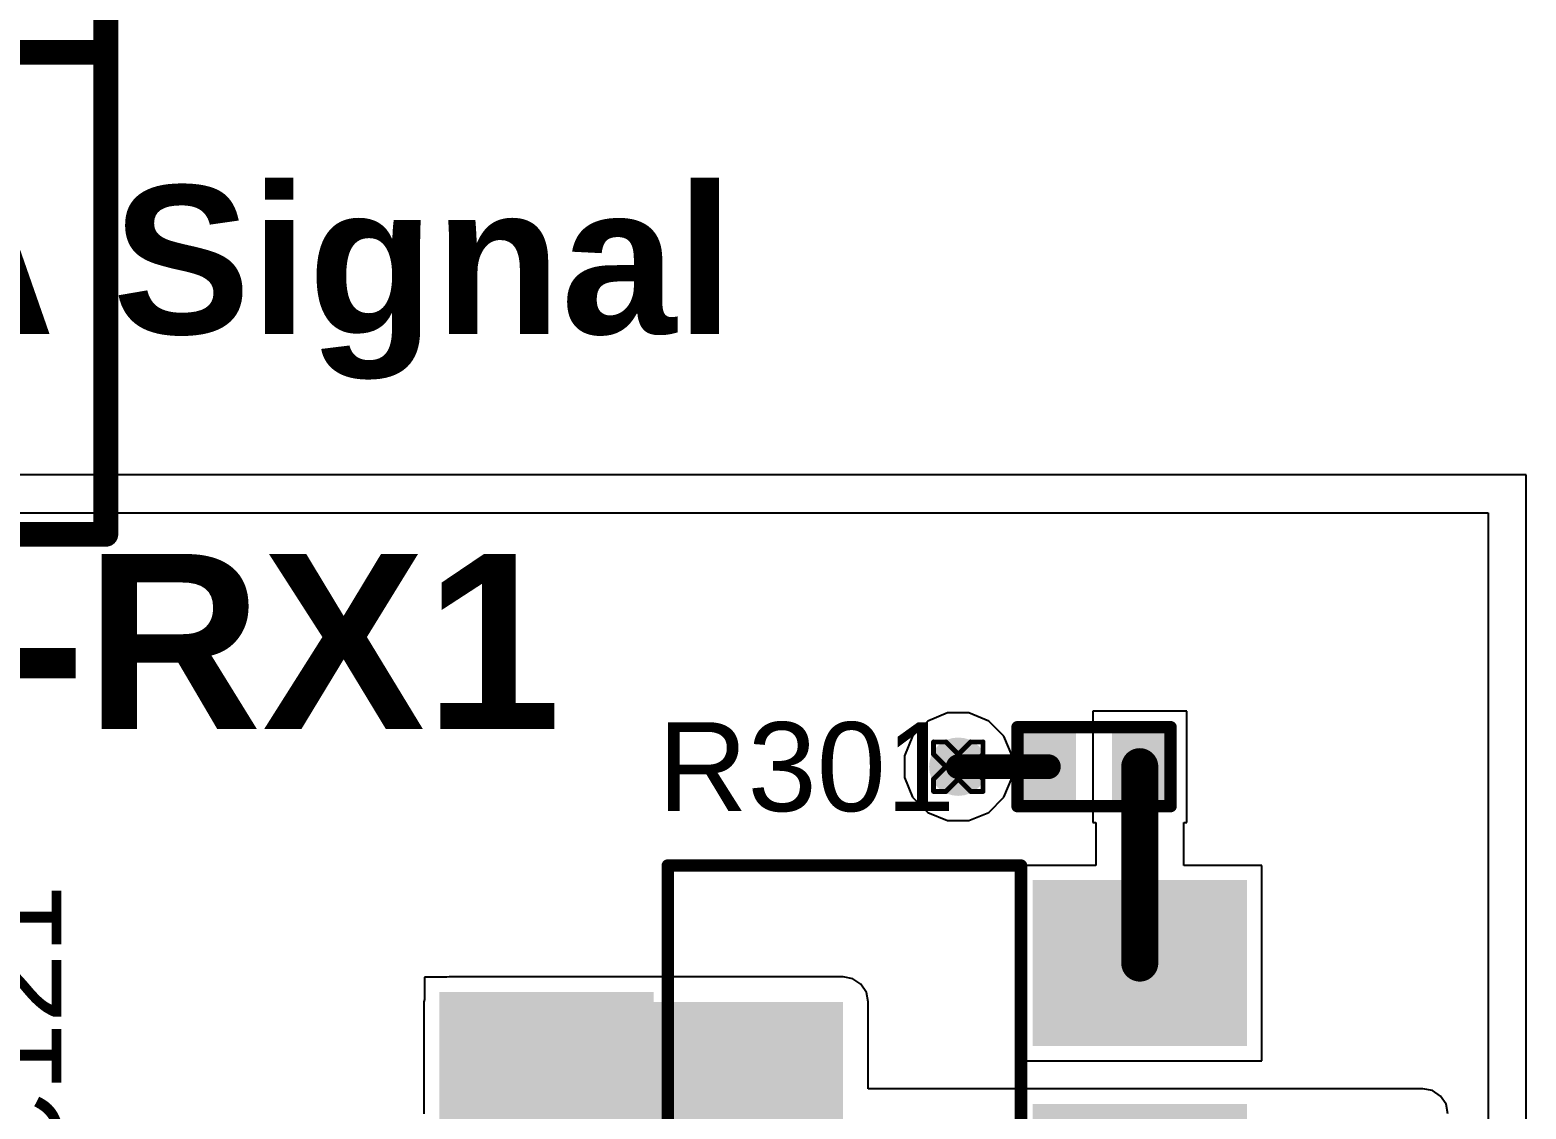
# Model space of a CAD drawing. Header units: inches. Extents: x -11 to 5379, y 0 to 5429.
# Drawn here: x 291.34 to 306.73, y 31.94 to 43.03 of the extents above; entities that cross this region are included whole.
import ezdxf

# ---------------------------------------------------------------- set-up
doc = ezdxf.new("R2010")
doc.units = ezdxf.units.IN
for name, color, linetype in [('Bottom Layer', 5, 'Continuous'), ('Drill Drawing', 1, 'Continuous'), ('GND', 16, 'Continuous'), ('PWR', 76, 'Continuous'), ('Top Layer', 1, 'Continuous'), ('Top Overlay', 2, 'Continuous'), ('Top Paste', 8, 'Continuous'), ('Top Solder', 216, 'Continuous'), ('Via Holes', 16, 'Continuous')]:
    doc.layers.add(name, color=color, linetype=linetype)
doc.styles.add('Arial', font='', dxfattribs={"height": 0.2})
doc.styles.add('Arial_Bold', font='', dxfattribs={"height": 0.2})
doc.styles.get('Arial').set_extended_font_data('Arial')
doc.styles.get('Arial_Bold').set_extended_font_data('Arial', bold=True)

# ---------------------------------------------------------------- blocks, each defined once
blk = doc.blocks.new('R___0402_110')
at = {"layer": 'Top Layer'}
for points in [[(-0.699, -0.318), (-0.699, 0.318), (-0.241, 0.318), (-0.241, -0.318)], [(0.241, -0.318), (0.241, 0.318), (0.699, 0.318), (0.699, -0.318)]]:
    blk.add_hatch(color=1, dxfattribs=at).paths.add_polyline_path(points)
at = {"layer": 'Top Paste'}
for points in [[(-0.699, -0.318), (-0.699, 0.318), (-0.241, 0.318), (-0.241, -0.318)], [(0.241, -0.318), (0.241, 0.318), (0.699, 0.318), (0.699, -0.318)]]:
    blk.add_hatch(color=8, dxfattribs=at).paths.add_polyline_path(points)
at = {"layer": 'Top Solder'}
for points in [[(-0.754, -0.373), (-0.754, 0.373), (-0.186, 0.373), (-0.186, -0.373)], [(0.186, -0.373), (0.186, 0.373), (0.754, 0.373), (0.754, -0.373)]]:
    blk.add_hatch(color=216, dxfattribs=at).paths.add_polyline_path(points)
at = {"layer": 'Top Overlay'}
for points in [[(-0.787, -0.406, 0.127, 0.127, 0), (-0.787, 0.406, 0.127, 0.127, 0)], [(-0.787, 0.406, 0.127, 0.127, 0), (0.787, 0.406, 0.127, 0.127, 0)], [(0.787, -0.406, 0.127, 0.127, 0), (0.787, 0.406, 0.127, 0.127, 0)], [(-0.787, -0.406, 0.127, 0.127, 0), (0.787, -0.406, 0.127, 0.127, 0)], [(-0.813, -0.432, 0.00323, 0.00323, 0), (0.813, -0.432, 0.00323, 0.00323, 0)]]:
    blk.add_lwpolyline(points, format="xyseb", dxfattribs=at)
for points in [[(-0.819, 0.406, 0.0635, 0.0635, 1), (-0.756, 0.406, 0.0635, 0.0635, 1)], [(-0.819, 0.406, 0.0635, 0.0635, 1), (-0.756, 0.406, 0.0635, 0.0635, 1)], [(0.756, 0.406, 0.0635, 0.0635, 1), (0.819, 0.406, 0.0635, 0.0635, 1)], [(0.756, 0.406, 0.0635, 0.0635, 1), (0.819, 0.406, 0.0635, 0.0635, 1)], [(-0.819, -0.406, 0.0635, 0.0635, 1), (-0.756, -0.406, 0.0635, 0.0635, 1)], [(-0.819, -0.406, 0.0635, 0.0635, 1), (-0.756, -0.406, 0.0635, 0.0635, 1)], [(-0.814, -0.432, 0.00161, 0.00161, 1), (-0.812, -0.432, 0.00161, 0.00161, 1)], [(0.756, -0.406, 0.0635, 0.0635, 1), (0.819, -0.406, 0.0635, 0.0635, 1)], [(0.756, -0.406, 0.0635, 0.0635, 1), (0.819, -0.406, 0.0635, 0.0635, 1)], [(0.812, -0.432, 0.00161, 0.00161, 1), (0.814, -0.432, 0.00161, 0.00161, 1)]]:
    blk.add_lwpolyline(points, format="xyseb", close=True, dxfattribs=at)
blk = doc.blocks.new('PZT3904T1G_114')
at = {"layer": 'Top Layer'}
for points in [[(-1.9, 4.05), (1.9, 4.05), (1.9, 2.05), (-1.9, 2.05)], [(-3.05, -2.05), (-1.55, -2.05), (-1.55, -4.05), (-3.05, -4.05)], [(-0.75, -2.05), (0.75, -2.05), (0.75, -4.05), (-0.75, -4.05)], [(1.55, -2.05), (3.05, -2.05), (3.05, -4.05), (1.55, -4.05)]]:
    blk.add_hatch(color=1, dxfattribs=at).paths.add_polyline_path(points)
at = {"layer": 'Top Paste'}
for points in [[(-1.9, 4.05), (1.9, 4.05), (1.9, 2.05), (-1.9, 2.05)], [(-3.05, -2.05), (-1.55, -2.05), (-1.55, -4.05), (-3.05, -4.05)], [(-0.75, -2.05), (0.75, -2.05), (0.75, -4.05), (-0.75, -4.05)], [(1.55, -2.05), (3.05, -2.05), (3.05, -4.05), (1.55, -4.05)]]:
    blk.add_hatch(color=8, dxfattribs=at).paths.add_polyline_path(points)
at = {"layer": 'Top Solder'}
for points in [[(-2.002, 4.152), (2.002, 4.152), (2.002, 1.948), (-2.002, 1.948)], [(-3.152, -1.948), (-1.448, -1.948), (-1.448, -4.152), (-3.152, -4.152)], [(-0.852, -1.948), (0.852, -1.948), (0.852, -4.152), (-0.852, -4.152)], [(1.448, -1.948), (3.152, -1.948), (3.152, -4.152), (1.448, -4.152)]]:
    blk.add_hatch(color=216, dxfattribs=at).paths.add_polyline_path(points)
at = {"layer": 'Top Overlay'}
for points in [[(-3.302, 1.803, 0.127, 0.127, 0), (3.302, 1.803, 0.127, 0.127, 0)], [(-3.302, 1.803, 0.127, 0.127, 0), (-3.302, -1.829, 0.127, 0.127, 0)], [(3.302, 1.803, 0.127, 0.127, 0), (3.302, -1.829, 0.127, 0.127, 0)], [(-3.302, -1.829, 0.127, 0.127, 0), (3.302, -1.829, 0.127, 0.127, 0)], [(-3.353, -2.946, 0.2, 0.2, 0), (-3.226, -3.073, 0.2, 0.2, 0)], [(-3.353, -2.946, 0.2, 0.2, 0), (-3.353, -3.2, 0.2, 0.2, 0)], [(-3.226, -3.073, 0.2, 0.2, 0), (-3.353, -3.2, 0.2, 0.2, 0)]]:
    blk.add_lwpolyline(points, format="xyseb", dxfattribs=at)
for points in [[(-3.334, 1.803, 0.0635, 0.0635, 1), (-3.27, 1.803, 0.0635, 0.0635, 1)], [(-3.334, 1.803, 0.0635, 0.0635, 1), (-3.27, 1.803, 0.0635, 0.0635, 1)], [(3.27, 1.803, 0.0635, 0.0635, 1), (3.334, 1.803, 0.0635, 0.0635, 1)], [(3.27, 1.803, 0.0635, 0.0635, 1), (3.334, 1.803, 0.0635, 0.0635, 1)], [(-3.334, -1.829, 0.0635, 0.0635, 1), (-3.27, -1.829, 0.0635, 0.0635, 1)], [(-3.334, -1.829, 0.0635, 0.0635, 1), (-3.27, -1.829, 0.0635, 0.0635, 1)], [(3.27, -1.829, 0.0635, 0.0635, 1), (3.334, -1.829, 0.0635, 0.0635, 1)], [(3.27, -1.829, 0.0635, 0.0635, 1), (3.334, -1.829, 0.0635, 0.0635, 1)], [(-3.403, -2.946, 0.1, 0.1, 1), (-3.303, -2.946, 0.1, 0.1, 1)], [(-3.403, -2.946, 0.1, 0.1, 1), (-3.303, -2.946, 0.1, 0.1, 1)], [(-3.276, -3.073, 0.1, 0.1, 1), (-3.176, -3.073, 0.1, 0.1, 1)], [(-3.276, -3.073, 0.1, 0.1, 1), (-3.176, -3.073, 0.1, 0.1, 1)], [(-3.403, -3.2, 0.1, 0.1, 1), (-3.303, -3.2, 0.1, 0.1, 1)], [(-3.403, -3.2, 0.1, 0.1, 1), (-3.303, -3.2, 0.1, 0.1, 1)]]:
    blk.add_lwpolyline(points, format="xyseb", close=True, dxfattribs=at)

msp = doc.modelspace()

# ---------------------------------------------------------------- hatches: boundary and pattern name
at = {"layer": 'Bottom Layer'}
h = msp.add_hatch(color=5, dxfattribs=at)
edge = h.paths.add_edge_path()
edge.add_arc((300.889, 35.458), 0.3, 0, 360)
at = {"layer": 'GND'}
h = msp.add_hatch(color=16, dxfattribs=at)
edge = h.paths.add_edge_path()
edge.add_arc((300.889, 35.458), 0.3, 0, 360)
at = {"layer": 'PWR'}
h = msp.add_hatch(color=76, dxfattribs=at)
edge = h.paths.add_edge_path()
edge.add_arc((300.889, 35.458), 0.3, 0, 360)
at = {"layer": 'Top Layer'}
h = msp.add_hatch(color=1, dxfattribs=at)
edge = h.paths.add_edge_path()
edge.add_arc((300.889, 35.458), 0.3, 0, 360)
msp.add_hatch(color=1, dxfattribs=at).paths.add_polyline_path([(295.655, 29.24), (299.705, 29.24), (299.705, 33.04), (295.655, 33.04)])
at = {"layer": 'Via Holes'}
h = msp.add_hatch(color=7, dxfattribs=at)
edge = h.paths.add_edge_path()
edge.add_arc((300.889, 35.458), 0.15, 0, 360)

# ---------------------------------------------------------------- linework, layer by layer
at = {"layer": 'Drill Drawing'}
for points in [[(300.635, 35.585, 0.0508, 0.0508, 0), (300.635, 35.712, 0.0508, 0.0508, 0)], [(300.635, 35.712, 0.0508, 0.0508, 0), (300.762, 35.712, 0.0508, 0.0508, 0)], [(300.762, 35.712, 0.0508, 0.0508, 0), (300.889, 35.585, 0.0508, 0.0508, 0)], [(300.889, 35.585, 0.0508, 0.0508, 0), (301.016, 35.712, 0.0508, 0.0508, 0)], [(301.016, 35.712, 0.0508, 0.0508, 0), (301.143, 35.712, 0.0508, 0.0508, 0)], [(301.143, 35.585, 0.0508, 0.0508, 0), (301.143, 35.712, 0.0508, 0.0508, 0)], [(300.635, 35.585, 0.0508, 0.0508, 0), (300.762, 35.458, 0.0508, 0.0508, 0)], [(301.016, 35.458, 0.0508, 0.0508, 0), (301.143, 35.585, 0.0508, 0.0508, 0)], [(300.635, 35.331, 0.0508, 0.0508, 0), (300.762, 35.458, 0.0508, 0.0508, 0)], [(301.016, 35.458, 0.0508, 0.0508, 0), (301.143, 35.331, 0.0508, 0.0508, 0)], [(300.635, 35.204, 0.0508, 0.0508, 0), (300.635, 35.331, 0.0508, 0.0508, 0)], [(300.635, 35.204, 0.0508, 0.0508, 0), (300.762, 35.204, 0.0508, 0.0508, 0)], [(300.762, 35.204, 0.0508, 0.0508, 0), (300.889, 35.331, 0.0508, 0.0508, 0)], [(300.889, 35.331, 0.0508, 0.0508, 0), (301.016, 35.204, 0.0508, 0.0508, 0)], [(301.016, 35.204, 0.0508, 0.0508, 0), (301.143, 35.204, 0.0508, 0.0508, 0)], [(301.143, 35.204, 0.0508, 0.0508, 0), (301.143, 35.331, 0.0508, 0.0508, 0)]]:
    msp.add_lwpolyline(points, format="xyseb", dxfattribs=at)
for points in [[(300.622, 35.712, 0.0254, 0.0254, 1), (300.648, 35.712, 0.0254, 0.0254, 1)], [(300.622, 35.712, 0.0254, 0.0254, 1), (300.648, 35.712, 0.0254, 0.0254, 1)], [(300.749, 35.712, 0.0254, 0.0254, 1), (300.775, 35.712, 0.0254, 0.0254, 1)], [(300.749, 35.712, 0.0254, 0.0254, 1), (300.775, 35.712, 0.0254, 0.0254, 1)], [(301.003, 35.712, 0.0254, 0.0254, 1), (301.029, 35.712, 0.0254, 0.0254, 1)], [(301.003, 35.712, 0.0254, 0.0254, 1), (301.029, 35.712, 0.0254, 0.0254, 1)], [(301.13, 35.712, 0.0254, 0.0254, 1), (301.156, 35.712, 0.0254, 0.0254, 1)], [(301.13, 35.712, 0.0254, 0.0254, 1), (301.156, 35.712, 0.0254, 0.0254, 1)], [(300.622, 35.585, 0.0254, 0.0254, 1), (300.648, 35.585, 0.0254, 0.0254, 1)], [(300.622, 35.585, 0.0254, 0.0254, 1), (300.648, 35.585, 0.0254, 0.0254, 1)], [(300.876, 35.585, 0.0254, 0.0254, 1), (300.902, 35.585, 0.0254, 0.0254, 1)], [(300.876, 35.585, 0.0254, 0.0254, 1), (300.902, 35.585, 0.0254, 0.0254, 1)], [(301.13, 35.585, 0.0254, 0.0254, 1), (301.156, 35.585, 0.0254, 0.0254, 1)], [(301.13, 35.585, 0.0254, 0.0254, 1), (301.156, 35.585, 0.0254, 0.0254, 1)], [(300.749, 35.458, 0.0254, 0.0254, 1), (300.775, 35.458, 0.0254, 0.0254, 1)], [(300.749, 35.458, 0.0254, 0.0254, 1), (300.775, 35.458, 0.0254, 0.0254, 1)], [(301.003, 35.458, 0.0254, 0.0254, 1), (301.029, 35.458, 0.0254, 0.0254, 1)], [(301.003, 35.458, 0.0254, 0.0254, 1), (301.029, 35.458, 0.0254, 0.0254, 1)], [(300.622, 35.331, 0.0254, 0.0254, 1), (300.648, 35.331, 0.0254, 0.0254, 1)], [(300.622, 35.331, 0.0254, 0.0254, 1), (300.648, 35.331, 0.0254, 0.0254, 1)], [(300.622, 35.204, 0.0254, 0.0254, 1), (300.648, 35.204, 0.0254, 0.0254, 1)], [(300.622, 35.204, 0.0254, 0.0254, 1), (300.648, 35.204, 0.0254, 0.0254, 1)], [(300.749, 35.204, 0.0254, 0.0254, 1), (300.775, 35.204, 0.0254, 0.0254, 1)], [(300.749, 35.204, 0.0254, 0.0254, 1), (300.775, 35.204, 0.0254, 0.0254, 1)], [(300.876, 35.331, 0.0254, 0.0254, 1), (300.902, 35.331, 0.0254, 0.0254, 1)], [(300.876, 35.331, 0.0254, 0.0254, 1), (300.902, 35.331, 0.0254, 0.0254, 1)], [(301.003, 35.204, 0.0254, 0.0254, 1), (301.029, 35.204, 0.0254, 0.0254, 1)], [(301.003, 35.204, 0.0254, 0.0254, 1), (301.029, 35.204, 0.0254, 0.0254, 1)], [(301.13, 35.331, 0.0254, 0.0254, 1), (301.156, 35.331, 0.0254, 0.0254, 1)], [(301.13, 35.331, 0.0254, 0.0254, 1), (301.156, 35.331, 0.0254, 0.0254, 1)], [(301.13, 35.204, 0.0254, 0.0254, 1), (301.156, 35.204, 0.0254, 0.0254, 1)], [(301.13, 35.204, 0.0254, 0.0254, 1), (301.156, 35.204, 0.0254, 0.0254, 1)]]:
    msp.add_lwpolyline(points, format="xyseb", close=True, dxfattribs=at)
at = {"layer": 'PWR'}
for p, q in [((306.727, 38.456), (265.532, 38.456)), ((306.727, 21.263), (306.727, 38.456)), ((265.532, 38.067), (306.338, 38.067)), ((306.338, 38.067), (306.338, 21.263)), ((300.779, 36.012), (300.575, 35.927)), ((300.999, 36.012), (300.779, 36.012)), ((301.203, 35.927), (300.999, 36.012)), ((300.575, 35.927), (300.419, 35.772)), ((301.359, 35.772), (301.203, 35.927)), ((300.419, 35.772), (300.335, 35.568)), ((301.443, 35.568), (301.359, 35.772)), ((300.335, 35.568), (300.335, 35.348)), ((301.443, 35.348), (301.443, 35.568)), ((300.335, 35.348), (300.419, 35.144)), ((301.359, 35.144), (301.443, 35.348)), ((300.419, 35.144), (300.575, 34.988)), ((301.203, 34.988), (301.359, 35.144)), ((300.575, 34.988), (300.779, 34.904)), ((300.999, 34.904), (301.203, 34.988)), ((300.779, 34.904), (300.999, 34.904))]:
    msp.add_line(p, q, dxfattribs=at)
at = {"layer": 'Top Layer'}
for p, q in [((303.238, 36.029), (302.273, 36.029)), ((302.273, 36.029), (302.273, 34.886)), ((303.238, 34.886), (303.238, 36.029)), ((302.273, 34.886), (302.302, 34.886)), ((302.302, 34.886), (302.302, 34.444)), ((303.208, 34.444), (303.208, 34.886)), ((303.208, 34.886), (303.238, 34.886)), ((302.302, 34.444), (301.501, 34.444)), ((301.501, 34.444), (301.501, 32.436)), ((304.009, 34.444), (303.208, 34.444)), ((304.009, 32.436), (304.009, 34.444)), ((295.63, 33.294), (295.401, 33.294)), ((295.401, 33.294), (295.401, 33.065)), ((295.655, 33.299), (295.63, 33.294)), ((299.705, 33.299), (295.655, 33.299)), ((299.804, 33.279), (299.705, 33.299)), ((299.888, 33.223), (299.804, 33.279)), ((299.944, 33.139), (299.888, 33.223)), ((299.964, 33.04), (299.944, 33.139)), ((295.401, 33.065), (295.396, 33.04)), ((295.396, 33.04), (295.396, 31.89)), ((299.964, 32.149), (299.964, 33.04)), ((301.501, 32.436), (304.009, 32.436)), ((305.665, 32.149), (299.964, 32.149)), ((305.764, 32.129), (305.665, 32.149)), ((305.848, 32.073), (305.764, 32.129)), ((305.904, 31.989), (305.848, 32.073)), ((305.924, 31.89), (305.904, 31.989))]:
    msp.add_line(p, q, dxfattribs=at)
for points in [[(300.889, 35.458, 0.254, 0.254, 0), (301.815, 35.458, 0.254, 0.254, 0)], [(302.755, 33.44, 0.381, 0.381, 0), (302.755, 35.458, 0.381, 0.381, 0)]]:
    msp.add_lwpolyline(points, format="xyseb", dxfattribs=at)
for points in [[(300.825, 35.458, 0.127, 0.127, 1), (300.952, 35.458, 0.127, 0.127, 1)], [(301.752, 35.458, 0.127, 0.127, 1), (301.879, 35.458, 0.127, 0.127, 1)], [(302.66, 35.458, 0.191, 0.191, 1), (302.85, 35.458, 0.191, 0.191, 1)], [(302.66, 33.44, 0.191, 0.191, 1), (302.85, 33.44, 0.191, 0.191, 1)]]:
    msp.add_lwpolyline(points, format="xyseb", close=True, dxfattribs=at)
at = {"layer": 'Top Overlay'}
for points in [[(292.125, 37.846, 0.254, 0.254, 0), (292.125, 47.752, 0.254, 0.254, 0)], [(274.599, 42.799, 0.254, 0.254, 0), (292.125, 42.799, 0.254, 0.254, 0)], [(274.599, 37.846, 0.254, 0.254, 0), (292.125, 37.846, 0.254, 0.254, 0)]]:
    msp.add_lwpolyline(points, format="xyseb", dxfattribs=at)
for points in [[(292.062, 42.799, 0.127, 0.127, 1), (292.189, 42.799, 0.127, 0.127, 1)], [(292.062, 37.846, 0.127, 0.127, 1), (292.189, 37.846, 0.127, 0.127, 1)], [(292.062, 37.846, 0.127, 0.127, 1), (292.189, 37.846, 0.127, 0.127, 1)]]:
    msp.add_lwpolyline(points, format="xyseb", close=True, dxfattribs=at)

# ---------------------------------------------------------------- block references
msp.add_blockref('R___0402_110', (302.285, 35.458))
at = {"rotation": 90}
msp.add_blockref('PZT3904T1G_114', (299.705, 31.14), dxfattribs=at)

# ---------------------------------------------------------------- texts
at = {"layer": 'Top Overlay'}
for s, height, rotation, style, p in [('0mA - 20mA Signal', 1.524, 360, 'Arial_Bold', (279.298, 39.906)), ('C121', 0.9144, 90, 'Arial', (291.668, 31.192))]:
    msp.add_text(s, height=height, rotation=rotation, dxfattribs=dict(at, style=style)).set_placement(p)
for s, height, style, p in [('HART-RX1', 1.8, 'Arial_Bold', (284.094, 35.844)), ('R301', 0.9144, 'Arial', (297.801, 35.001))]:
    msp.add_text(s, height=height, dxfattribs=dict(at, style=style)).set_placement(p)

doc.saveas('drawing.dxf')
